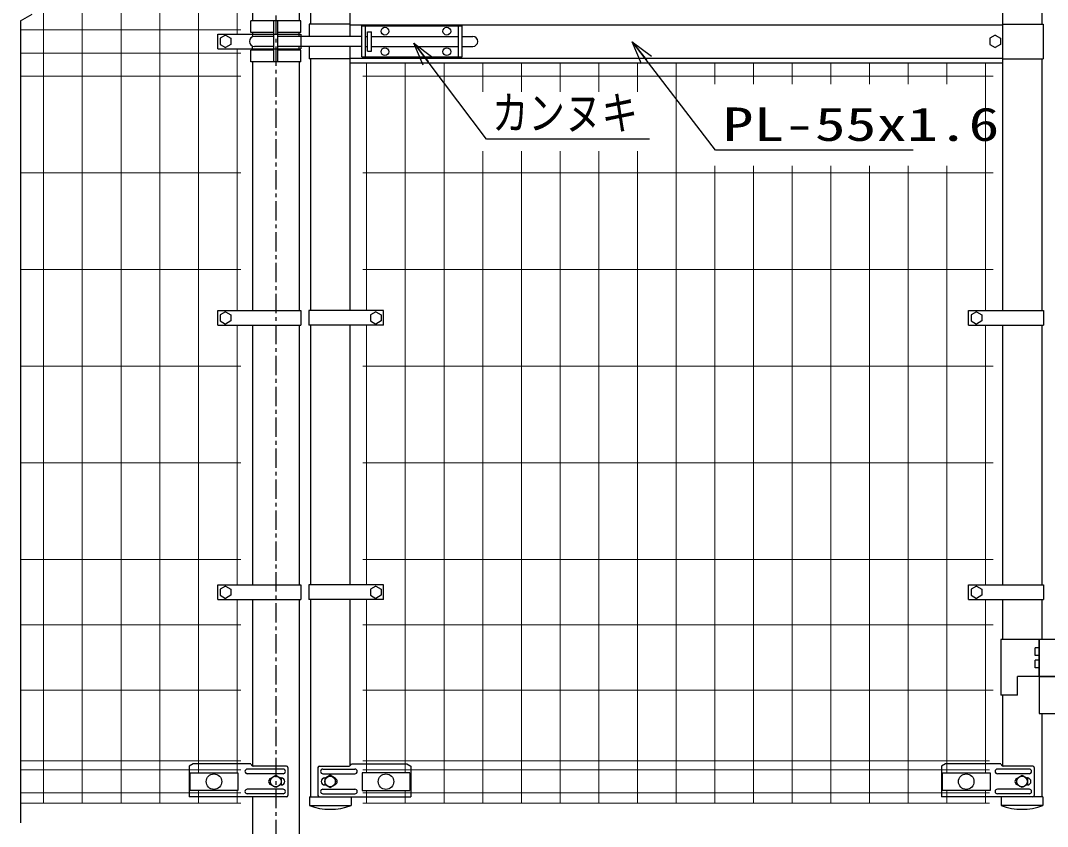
# Model space of a CAD drawing. Units: millimetres, scale not verified. Extents: x -4455 to 4455, y -3150 to 3150.
# Drawn here: x -3089 to -1761, y -845 to 198 of the extents above; entities that cross this region are included whole.
import ezdxf
from ezdxf.enums import TextEntityAlignment as Align

# ---------------------------------------------------------------- set-up
doc = ezdxf.new("R2010")
doc.units = ezdxf.units.MM
doc.header["$LTSCALE"] = 20
doc.linetypes.add('USER1', pattern=[2, 1.25, -0.25, 0.25, -0.25])
for name, color, linetype, lineweight in [('0-0_1', 7, 'Continuous', 25), ('0-1_EXTCNT-LMEC0', 1, 'Continuous', 25), ('0-2_0', 7, 'Continuous', 25), ('0-4_LAYER04', 7, 'Continuous', 25), ('0-8_2', 7, 'Continuous', 25), ('0-9_D-STR2', 7, 'Continuous', 13)]:
    doc.layers.add(name, color=color, linetype=linetype, lineweight=lineweight)
doc.styles.add('ＭＳ ゴシック', font='')
doc.styles.get('ＭＳ ゴシック').set_extended_font_data('MS Gothic')

# ---------------------------------------------------------------- blocks, each defined once
blk = doc.blocks.new('_Open30')
at = {"layer": '0-2_0', "color": 1}
blk.add_line((0, 0), (-20, 0), dxfattribs=at)
blk.add_lwpolyline([(-20, 5.36), (0, 0), (-20, -5.36)], dxfattribs=at)

msp = doc.modelspace()

# ---------------------------------------------------------------- linework, layer by layer
at = {"layer": '0-0_1', "color": 3, "linetype": 'USER1'}
msp.add_line((-2758.85, 1283.99), (-2758.85, -1154.48), dxfattribs=at)
at = {"layer": '0-0_1'}
for p, q in [((-2789.1, 518.52), (-2789.1, 197.02)), ((-2728.6, 518.52), (-2728.6, 197.02)), ((-2713.85, 518.53), (-2713.85, 193.02)), ((-2663.05, 518.53), (-2663.05, 177.02)), ((-1819.65, 518.53), (-1819.65, -177.5)), ((-1768.85, 518.53), (-1768.85, 193.02)), ((-2791.1, 182.02), (-2791.1, 197.02)), ((-2726.6, 197.02), (-2791.1, 197.02)), ((-2761.35, 144.02), (-2761.35, 197.02)), ((-2756.35, 144.02), (-2756.35, 197.02)), ((-2726.6, 182.02), (-2726.6, 197.02)), ((-2715.85, 193.02), (-2715.85, 177.02)), ((-2663.05, 193.02), (-2715.85, 193.02)), ((-2663.05, 192.02), (-1819.65, 192.02)), ((-2647.75, 190.52), (-2517.75, 190.52)), ((-2647.75, 150.52), (-2647.75, 190.52)), ((-2642.75, 150.52), (-2642.75, 190.52)), ((-2522.75, 150.52), (-2522.75, 190.52)), ((-2517.75, 150.52), (-2517.75, 190.52)), ((-1819.65, 193.02), (-1766.85, 193.02)), ((-1766.85, 193.02), (-1766.85, 148.02)), ((-2833.85, 180.02), (-2789.1, 180.02)), ((-2833.85, 161.02), (-2833.85, 180.02)), ((-2833.85, 180.02), (-2726.6, 180.02)), ((-2833.85, 161.02), (-2833.85, 180.02)), ((-2823.7, 178.52), (-2830.62, 174.52)), ((-2823.7, 178.52), (-2830.62, 174.52)), ((-2830.62, 174.52), (-2830.62, 166.52)), ((-2830.62, 174.52), (-2830.62, 166.52)), ((-2823.7, 178.52), (-2816.77, 174.52)), ((-2823.7, 178.52), (-2816.77, 174.52)), ((-2816.77, 174.52), (-2816.77, 166.52)), ((-2816.77, 174.52), (-2816.77, 166.52)), ((-2761.35, 182.02), (-2791.1, 182.02)), ((-2789.1, 182.02), (-2789.1, 176.36)), ((-2761.35, 177.02), (-2786.25, 177.02)), ((-2726.6, 182.02), (-2756.35, 182.02)), ((-2647.75, 177.02), (-2756.35, 177.02)), ((-2728.6, 177.02), (-2728.6, 182.02)), ((-2726.6, 180.02), (-2726.6, 161.02)), ((-2642.75, 177.02), (-2640.25, 177.02)), ((-2640.25, 183.02), (-2635.25, 183.02)), ((-2640.25, 158.02), (-2640.25, 183.02)), ((-2635.25, 158.02), (-2635.25, 183.02)), ((-2635.25, 177.02), (-2522.75, 177.02)), ((-2517.75, 177.02), (-2504.25, 177.02)), ((-1828.95, 178.52), (-1835.87, 174.52)), ((-1835.87, 174.52), (-1835.87, 166.52)), ((-1828.95, 178.52), (-1822.02, 174.52)), ((-1822.02, 174.52), (-1822.02, 166.52)), ((-2833.85, 161.02), (-2789.1, 161.02)), ((-2833.85, 161.02), (-2726.6, 161.02)), ((-2830.62, 166.52), (-2823.7, 162.52)), ((-2830.62, 166.52), (-2823.7, 162.52)), ((-2816.77, 166.52), (-2823.7, 162.52)), ((-2816.77, 166.52), (-2823.7, 162.52)), ((-2789.1, 159.02), (-2789.1, 164.67)), ((-2761.35, 164.02), (-2786.25, 164.02)), ((-2647.75, 164.02), (-2756.35, 164.02)), ((-2728.6, 159.02), (-2728.6, 164.02)), ((-2715.85, 164.02), (-2715.85, 148.02)), ((-2663.05, 164.02), (-2663.05, -177.5)), ((-2642.75, 164.02), (-2640.25, 164.02)), ((-2635.25, 164.02), (-2522.75, 164.02)), ((-2517.75, 164.02), (-2504.25, 164.02)), ((-1835.87, 166.52), (-1828.95, 162.52)), ((-1822.02, 166.52), (-1828.95, 162.52)), ((-2761.35, 159.02), (-2791.1, 159.02)), ((-2791.1, 144.02), (-2791.1, 159.02)), ((-2726.6, 159.02), (-2756.35, 159.02)), ((-2726.6, 144.02), (-2726.6, 159.02)), ((-2663.05, 148.02), (-2715.85, 148.02)), ((-2713.85, 148.02), (-2713.85, -177.5)), ((-2663.05, 149.02), (-1819.65, 149.02)), ((-2647.75, 150.52), (-2517.75, 150.52)), ((-2640.25, 158.02), (-2635.25, 158.02)), ((-1819.65, 148.02), (-1766.85, 148.02)), ((-1768.85, 148.02), (-1768.85, -177.5)), ((-2726.6, 144.02), (-2791.1, 144.02)), ((-2789.1, 144.02), (-2789.1, -177.48)), ((-2728.6, 144.02), (-2728.6, -177.48)), ((-2663.05, 143.02), (-1819.65, 143.02)), ((-2833.85, -196.48), (-2833.85, -177.48)), ((-2823.7, -178.98), (-2830.62, -182.98)), ((-2830.62, -182.98), (-2830.62, -190.98)), ((-2823.7, -178.98), (-2816.77, -182.98)), ((-2816.77, -182.98), (-2816.77, -190.98)), ((-2619.35, -177.5), (-2716.03, -177.5)), ((-2716.03, -177.5), (-2716.03, -196.47)), ((-2629.5, -178.98), (-2636.42, -182.98)), ((-2636.42, -182.98), (-2636.42, -190.98)), ((-2629.5, -178.98), (-2622.57, -182.98)), ((-2622.57, -182.98), (-2622.57, -190.98)), ((-2619.35, -196.48), (-2619.35, -177.48)), ((-1863.35, -196.48), (-1863.35, -177.48)), ((-1863.35, -177.5), (-1766.66, -177.5)), ((-1853.2, -178.98), (-1860.12, -182.98)), ((-1860.12, -182.98), (-1860.12, -190.98)), ((-1853.2, -178.98), (-1846.27, -182.98)), ((-1846.27, -182.98), (-1846.27, -190.98)), ((-1766.66, -177.5), (-1766.66, -196.47)), ((-2833.85, -196.48), (-2726.6, -196.48)), ((-2830.62, -190.98), (-2823.7, -194.98)), ((-2816.77, -190.98), (-2823.7, -194.98)), ((-2789.1, -196.48), (-2789.1, -532.23)), ((-2728.6, -196.48), (-2728.6, -532.23)), ((-2619.35, -196.47), (-2716.03, -196.47)), ((-2713.85, -196.47), (-2713.85, -532.24)), ((-2663.05, -196.47), (-2663.05, -532.24)), ((-2636.42, -190.98), (-2629.5, -194.98)), ((-2622.57, -190.98), (-2629.5, -194.98)), ((-1863.35, -196.47), (-1766.66, -196.47)), ((-1860.12, -190.98), (-1853.2, -194.98)), ((-1846.27, -190.98), (-1853.2, -194.98)), ((-1819.65, -196.47), (-1819.65, -532.24)), ((-1768.85, -196.47), (-1768.85, -532.24)), ((-2833.85, -532.23), (-2726.6, -532.23)), ((-2833.85, -551.23), (-2833.85, -532.23)), ((-2823.7, -533.73), (-2830.62, -537.73)), ((-2830.62, -537.73), (-2830.62, -545.73)), ((-2823.7, -533.73), (-2816.77, -537.73)), ((-2816.77, -537.73), (-2816.77, -545.73)), ((-2726.6, -532.23), (-2726.6, -551.23)), ((-2629.5, -533.73), (-2636.42, -537.73)), ((-2636.42, -537.73), (-2636.42, -545.73)), ((-2629.5, -533.73), (-2622.57, -537.73)), ((-2622.57, -537.73), (-2622.57, -545.73)), ((-2619.35, -551.23), (-2619.35, -532.23)), ((-1863.35, -551.23), (-1863.35, -532.23)), ((-1863.35, -532.24), (-1766.66, -532.24)), ((-1853.2, -533.73), (-1860.12, -537.73)), ((-1860.12, -537.73), (-1860.12, -545.73)), ((-1853.2, -533.73), (-1846.27, -537.73)), ((-1846.27, -537.73), (-1846.27, -545.73)), ((-1766.66, -532.24), (-1766.66, -551.22)), ((-2833.85, -551.23), (-2726.6, -551.23)), ((-2830.62, -545.73), (-2823.7, -549.73)), ((-2816.77, -545.73), (-2823.7, -549.73)), ((-2789.1, -551.23), (-2789.1, -766.28)), ((-2728.6, -551.23), (-2728.6, -1154.48)), ((-2619.35, -551.22), (-2716.03, -551.22)), ((-2713.85, -551.22), (-2713.85, -806.48)), ((-2663.05, -551.22), (-2663.05, -766.28)), ((-2636.42, -545.73), (-2629.5, -549.73)), ((-2622.57, -545.73), (-2629.5, -549.73)), ((-1863.35, -551.22), (-1766.66, -551.22)), ((-1860.12, -545.73), (-1853.2, -549.73)), ((-1846.27, -545.73), (-1853.2, -549.73)), ((-1819.65, -551.22), (-1819.65, -602.73)), ((-1768.85, -551.22), (-1768.85, -602.73)), ((-1821.65, -602.73), (-1821.65, -674.73)), ((-1750.75, -602.73), (-1821.65, -602.73)), ((-1772.2, -602.73), (-1772.2, -698.73)), ((-1772.2, -650.73), (-1772.2, -602.73)), ((-1777.2, -623.73), (-1777.2, -613.73)), ((-1772.2, -613.73), (-1777.2, -613.73)), ((-1772.2, -623.73), (-1777.2, -623.73)), ((-1772.2, -629.73), (-1777.2, -629.73)), ((-1800, -674.73), (-1800, -650.73)), ((-1745.9, -650.73), (-1800, -650.73)), ((-1772.2, -650.73), (-1718.1, -650.73)), ((-1800, -674.73), (-1821.65, -674.73)), ((-1819.65, -674.73), (-1819.65, -766.28)), ((-1772.2, -698.73), (-1691.6, -698.73)), ((-1768.85, -698.73), (-1768.85, -806.48)), ((-2865.59, -763.48), (-2870.59, -766.48)), ((-2870.59, -766.48), (-2870.59, -773.23)), ((-2791.01, -763.48), (-2865.59, -763.48)), ((-2745.05, -766.48), (-2788.01, -766.48)), ((-2743.05, -768.48), (-2743.05, -804.48)), ((-2704.24, -768.48), (-2704.24, -804.48)), ((-2702.24, -766.48), (-2664.13, -766.48)), ((-2661.13, -763.48), (-2589.45, -763.48)), ((-2589.45, -763.48), (-2584.45, -766.48)), ((-2584.45, -766.48), (-2584.45, -773.23)), ((-1893.24, -763.48), (-1898.24, -766.48)), ((-1898.24, -766.48), (-1898.24, -773.23)), ((-1821.56, -763.48), (-1893.24, -763.48)), ((-1780.45, -766.48), (-1818.56, -766.48)), ((-1778.45, -768.48), (-1778.45, -804.48)), ((-2870.59, -773.23), (-2870.59, -806.48)), ((-2749.41, -770.48), (-2795.59, -770.48)), ((-2749.41, -776.48), (-2795.59, -776.48)), ((-2751.76, -781.98), (-2752.78, -781.98)), ((-2697.88, -770.48), (-2656.55, -770.48)), ((-2697.88, -776.48), (-2656.55, -776.48)), ((-2695.54, -781.98), (-2694.51, -781.98)), ((-2584.45, -773.23), (-2584.45, -794.48)), ((-1898.24, -773.23), (-1898.24, -806.48)), ((-1784.81, -770.48), (-1826.14, -770.48)), ((-1784.81, -776.48), (-1826.14, -776.48)), ((-1787.16, -781.98), (-1788.18, -781.98)), ((-2751.76, -790.98), (-2752.78, -790.98)), ((-2695.54, -790.98), (-2694.51, -790.98)), ((-2584.45, -794.48), (-2584.45, -806.48)), ((-1787.16, -790.98), (-1788.18, -790.98)), ((-2745.05, -806.48), (-2870.59, -806.48)), ((-2749.41, -796.48), (-2795.59, -796.48)), ((-2749.41, -802.48), (-2795.59, -802.48)), ((-2789.1, -806.48), (-2789.1, -1154.48)), ((-2702.24, -806.48), (-2584.45, -806.48)), ((-2697.88, -796.48), (-2656.55, -796.48)), ((-2697.88, -802.48), (-2656.55, -802.48)), ((-1780.45, -806.48), (-1898.24, -806.48)), ((-1784.81, -796.48), (-1826.14, -796.48)), ((-1784.81, -802.48), (-1826.14, -802.48))]:
    msp.add_line(p, q, dxfattribs=at)
for points in [[(-2833.85, -177.48), (-2726.6, -177.48), (-2726.6, -196.48)], [(-2619.35, -532.24), (-2716.03, -532.24), (-2716.03, -551.22)], [(-1772.2, -639.73), (-1777.2, -639.73), (-1777.2, -629.73)]]:
    msp.add_lwpolyline(points, dxfattribs=at)
for centre in [(-2617.75, 183.77), (-2537.75, 183.77), (-2617.75, 157.27), (-2537.75, 157.27)]:
    msp.add_circle(centre, 5, dxfattribs=at)
for centre, radius, start, end in [((-2786.25, 170.52), 6.5, 90, 270), ((-2504.25, 170.52), 6.5, 270, 90), ((-2788.01, -763.48), 3, 180, 270), ((-2745.05, -768.48), 2, 0, 90), ((-2702.24, -768.48), 2, 90, 180), ((-2664.13, -763.48), 3, 270, 0), ((-1818.56, -763.48), 3, 180, 270), ((-1780.45, -768.48), 2, 0, 90), ((-2795.59, -773.48), 3, 90, 270), ((-2763.52, -786.48), 4.5, 120.08078, 239.91922), ((-2751.76, -786.48), 4.5, 270, 90), ((-2749.41, -773.48), 3, 270, 90), ((-2697.88, -773.48), 3, 90, 270), ((-2695.54, -786.48), 4.5, 90, 270), ((-2683.77, -786.48), 4.5, 299.99991, 60.0015), ((-2656.55, -773.48), 3, 270, 90), ((-1826.14, -773.48), 3, 90, 270), ((-1798.92, -786.48), 4.5, 119.9985, 240.00009), ((-1787.16, -786.48), 4.5, 270, 90), ((-1784.81, -773.48), 3, 270, 90), ((-2795.59, -799.48), 3, 90, 270), ((-2749.41, -799.48), 3, 270, 90), ((-2745.05, -804.48), 2, 270, 0), ((-2702.24, -804.48), 2, 180, 270), ((-2697.88, -799.48), 3, 90, 270), ((-2656.55, -799.48), 3, 270, 90), ((-1826.14, -799.48), 3, 90, 270), ((-1784.81, -799.48), 3, 270, 90), ((-1780.45, -804.48), 2, 270, 0)]:
    msp.add_arc(centre, radius, start, end, dxfattribs=at)
at = {"layer": '0-1_EXTCNT-LMEC0', "color": 4}
for q in [(-3073.7, 205.73), (-3088.7, -839.87)]:
    msp.add_line((-3088.7, 197.07), q, dxfattribs=at)
at = {"layer": '0-2_0'}
for p, q in [((-2869.7, -775.15), (-2869.7, -798.15)), ((-2869.7, -775.15), (-2807.7, -775.15)), ((-2807.7, -775.15), (-2807.7, -798.15)), ((-2647.35, -775.15), (-2647.35, -798.15)), ((-2585.35, -775.15), (-2647.35, -775.15)), ((-2585.35, -775.15), (-2585.35, -798.15)), ((-1897.35, -775.15), (-1897.35, -798.15)), ((-1897.35, -775.15), (-1835.35, -775.15)), ((-2807.7, -798.15), (-2869.7, -798.15)), ((-2647.35, -798.15), (-2585.35, -798.15))]:
    msp.add_line(p, q, dxfattribs=at)
for points in [[(-2275.96, 44.33), (-2486.28, 44.33), (-2579.1, 166.89)], [(-1935.14, 29.72), (-2190.64, 29.72), (-2296.84, 168.62)], [(-1835.35, -775.15), (-1835.35, -798.15), (-1897.35, -798.15)]]:
    msp.add_lwpolyline(points, dxfattribs=at)
for centre in [(-2838.7, -786.65), (-2616.35, -786.65), (-1866.35, -786.65)]:
    msp.add_circle(centre, 10.01, dxfattribs=at)
at = {"layer": '0-4_LAYER04'}
for p, q in [((-2715.35, -806.48), (-2715.35, -817.48)), ((-2715.35, -806.48), (-2661.55, -806.48)), ((-2661.55, -806.48), (-2661.55, -817.48)), ((-2715.35, -817.48), (-2661.55, -817.48))]:
    msp.add_line(p, q, dxfattribs=at)
for points in [[(-1767.35, -806.48), (-1821.15, -806.48), (-1821.15, -817.48)], [(-1767.35, -806.48), (-1767.35, -817.48), (-1821.15, -817.48)]]:
    msp.add_lwpolyline(points, dxfattribs=at)
for centre in [(-2688.45, -747.62), (-1794.25, -747.62)]:
    msp.add_arc(centre, 74.86, 248.94141, 291.05859, dxfattribs=at)
at = {"layer": '0-8_2'}
for p, q in [((-2765.77, -782.48), (-2758.85, -778.48)), ((-2765.77, -790.48), (-2765.77, -782.48)), ((-2695.37, -782.48), (-2695.37, -790.48)), ((-2681.52, -790.48), (-2681.52, -782.48)), ((-1801.17, -790.48), (-1801.17, -782.48)), ((-1787.32, -782.48), (-1787.32, -790.48)), ((-2758.85, -794.48), (-2765.77, -790.48)), ((-2751.92, -790.48), (-2758.85, -794.48)), ((-2695.37, -790.48), (-2688.45, -794.48)), ((-2688.45, -794.48), (-2681.52, -790.48)), ((-1794.25, -794.48), (-1801.17, -790.48)), ((-1787.32, -790.48), (-1794.25, -794.48))]:
    msp.add_line(p, q, dxfattribs=at)
for points in [[(-2758.85, -778.48), (-2751.92, -782.48), (-2751.92, -790.48)], [(-2681.52, -782.48), (-2688.45, -778.48), (-2695.37, -782.48)], [(-1801.17, -782.48), (-1794.25, -778.48), (-1787.32, -782.48)]]:
    msp.add_lwpolyline(points, dxfattribs=at)
for centre in [(-2758.85, -786.48), (-2688.45, -786.48), (-1794.25, -786.48)]:
    msp.add_circle(centre, 6.93, dxfattribs=at)
at = {"layer": '0-9_D-STR2'}
for p, q in [((-3058.85, -814.48), (-3058.85, 1155.52)), ((-3008.85, -814.48), (-3008.85, 1155.52)), ((-2958.85, -814.48), (-2958.85, 1155.52)), ((-2908.85, -814.48), (-2908.85, 1155.52)), ((-2858.85, -775.15), (-2858.85, 1115.27)), ((-2808.85, 180.02), (-2808.85, 518.52)), ((-3088.7, 185.52), (-2803.85, 185.52)), ((-2808.85, -177.48), (-2808.85, 161.02)), ((-3088.7, 155.52), (-2803.85, 155.52)), ((-2641.35, -177.5), (-2641.35, 143.02)), ((-2591.35, -775.15), (-2591.35, 143.02)), ((-2541.35, -814.48), (-2541.35, 143.02)), ((-2491.35, 105.53), (-2491.35, 143.02)), ((-2441.35, 105.53), (-2441.35, 143.02)), ((-2391.35, 105.53), (-2391.35, 143.02)), ((-2341.35, 105.53), (-2341.35, 143.02)), ((-2291.35, 105.53), (-2291.35, 143.02)), ((-2241.35, -814.48), (-2241.35, 143.02)), ((-2191.35, 115.24), (-2191.35, 143.02)), ((-2141.35, 115.24), (-2141.35, 143.02)), ((-2091.35, 115.24), (-2091.35, 143.02)), ((-2041.35, 115.24), (-2041.35, 143.02)), ((-1991.35, 115.24), (-1991.35, 143.02)), ((-1941.35, 115.24), (-1941.35, 143.02)), ((-1891.35, 115.24), (-1891.35, 143.02)), ((-1841.35, -177.5), (-1841.35, 143.02)), ((-3088.7, 125.52), (-2803.85, 125.52)), ((-1831.35, 125.52), (-2646.35, 125.52)), ((-2491.35, -814.48), (-2491.35, 28.47)), ((-2441.35, -814.48), (-2441.35, 28.47)), ((-2391.35, -814.48), (-2391.35, 28.47)), ((-2341.35, -814.48), (-2341.35, 28.47)), ((-2291.35, -814.48), (-2291.35, 28.47)), ((-3088.7, 0.52), (-2803.85, 0.52)), ((-1831.35, 0.52), (-2646.35, 0.52)), ((-2191.35, -814.48), (-2191.35, 9.64)), ((-2141.35, -814.48), (-2141.35, 9.64)), ((-2091.35, -814.48), (-2091.35, 9.64)), ((-2041.35, -814.48), (-2041.35, 9.64)), ((-1991.35, -814.48), (-1991.35, 9.64)), ((-1941.35, -814.48), (-1941.35, 9.64)), ((-1891.35, -775.15), (-1891.35, 9.64)), ((-3088.7, -124.48), (-2803.85, -124.48)), ((-1831.35, -124.48), (-2646.35, -124.48)), ((-2808.85, -532.23), (-2808.85, -196.48)), ((-2641.35, -532.24), (-2641.35, -196.47)), ((-1841.35, -532.24), (-1841.35, -196.47)), ((-3088.7, -249.48), (-2803.85, -249.48)), ((-1831.35, -249.48), (-2646.35, -249.48)), ((-3088.7, -374.48), (-2803.85, -374.48)), ((-1831.35, -374.48), (-2646.35, -374.48)), ((-3088.7, -499.48), (-2803.85, -499.48)), ((-1831.35, -499.48), (-2646.35, -499.48)), ((-2808.85, -775.15), (-2808.85, -551.23)), ((-2641.35, -775.15), (-2641.35, -551.22)), ((-1841.35, -775.15), (-1841.35, -551.22)), ((-3088.7, -583.98), (-2803.85, -583.98)), ((-1831.35, -583.98), (-2646.35, -583.98)), ((-3088.7, -668.48), (-2803.85, -668.48)), ((-1831.35, -668.48), (-2646.35, -668.48)), ((-3088.7, -759.73), (-2803.85, -759.73)), ((-1836.35, -759.73), (-2646.35, -759.73)), ((-3088.7, -771.58), (-2803.85, -771.58)), ((-1836.35, -771.58), (-2646.35, -771.58)), ((-3088.7, -801.38), (-2803.85, -801.38)), ((-2858.85, -814.48), (-2858.85, -798.15)), ((-2808.85, -814.48), (-2808.85, -798.15)), ((-1836.35, -801.38), (-2646.35, -801.38)), ((-2641.35, -814.48), (-2641.35, -798.15)), ((-2591.35, -814.48), (-2591.35, -798.15)), ((-1891.35, -814.48), (-1891.35, -798.15)), ((-1841.35, -814.48), (-1841.35, -798.15)), ((-3088.7, -814.48), (-2803.85, -814.48)), ((-1836.35, -814.48), (-2646.35, -814.48))]:
    msp.add_line(p, q, dxfattribs=at)

# ---------------------------------------------------------------- block references
at = {"layer": '0-2_0', "xscale": 1.5, "yscale": 1.5}
for p, rotation in [((-2580.32, 168.47), 127.72721), ((-2298.06, 170.2), 127.91785)]:
    msp.add_blockref('_Open30', p, dxfattribs=dict(at, rotation=rotation))

# ---------------------------------------------------------------- texts
at = {"layer": '0-2_0', "color": 3, "style": 'ＭＳ ゴシック'}
for s, width, p in [('カンヌキ', 0.8, (-2479.48, 43.5)), ('PL-55x1.6', 1.35, (-2181.14, 28.9))]:
    msp.add_text(s, height=43.26, dxfattribs=dict(at, width=width)).set_placement(p, align=Align.BOTTOM_LEFT)

doc.saveas('drawing.dxf')
